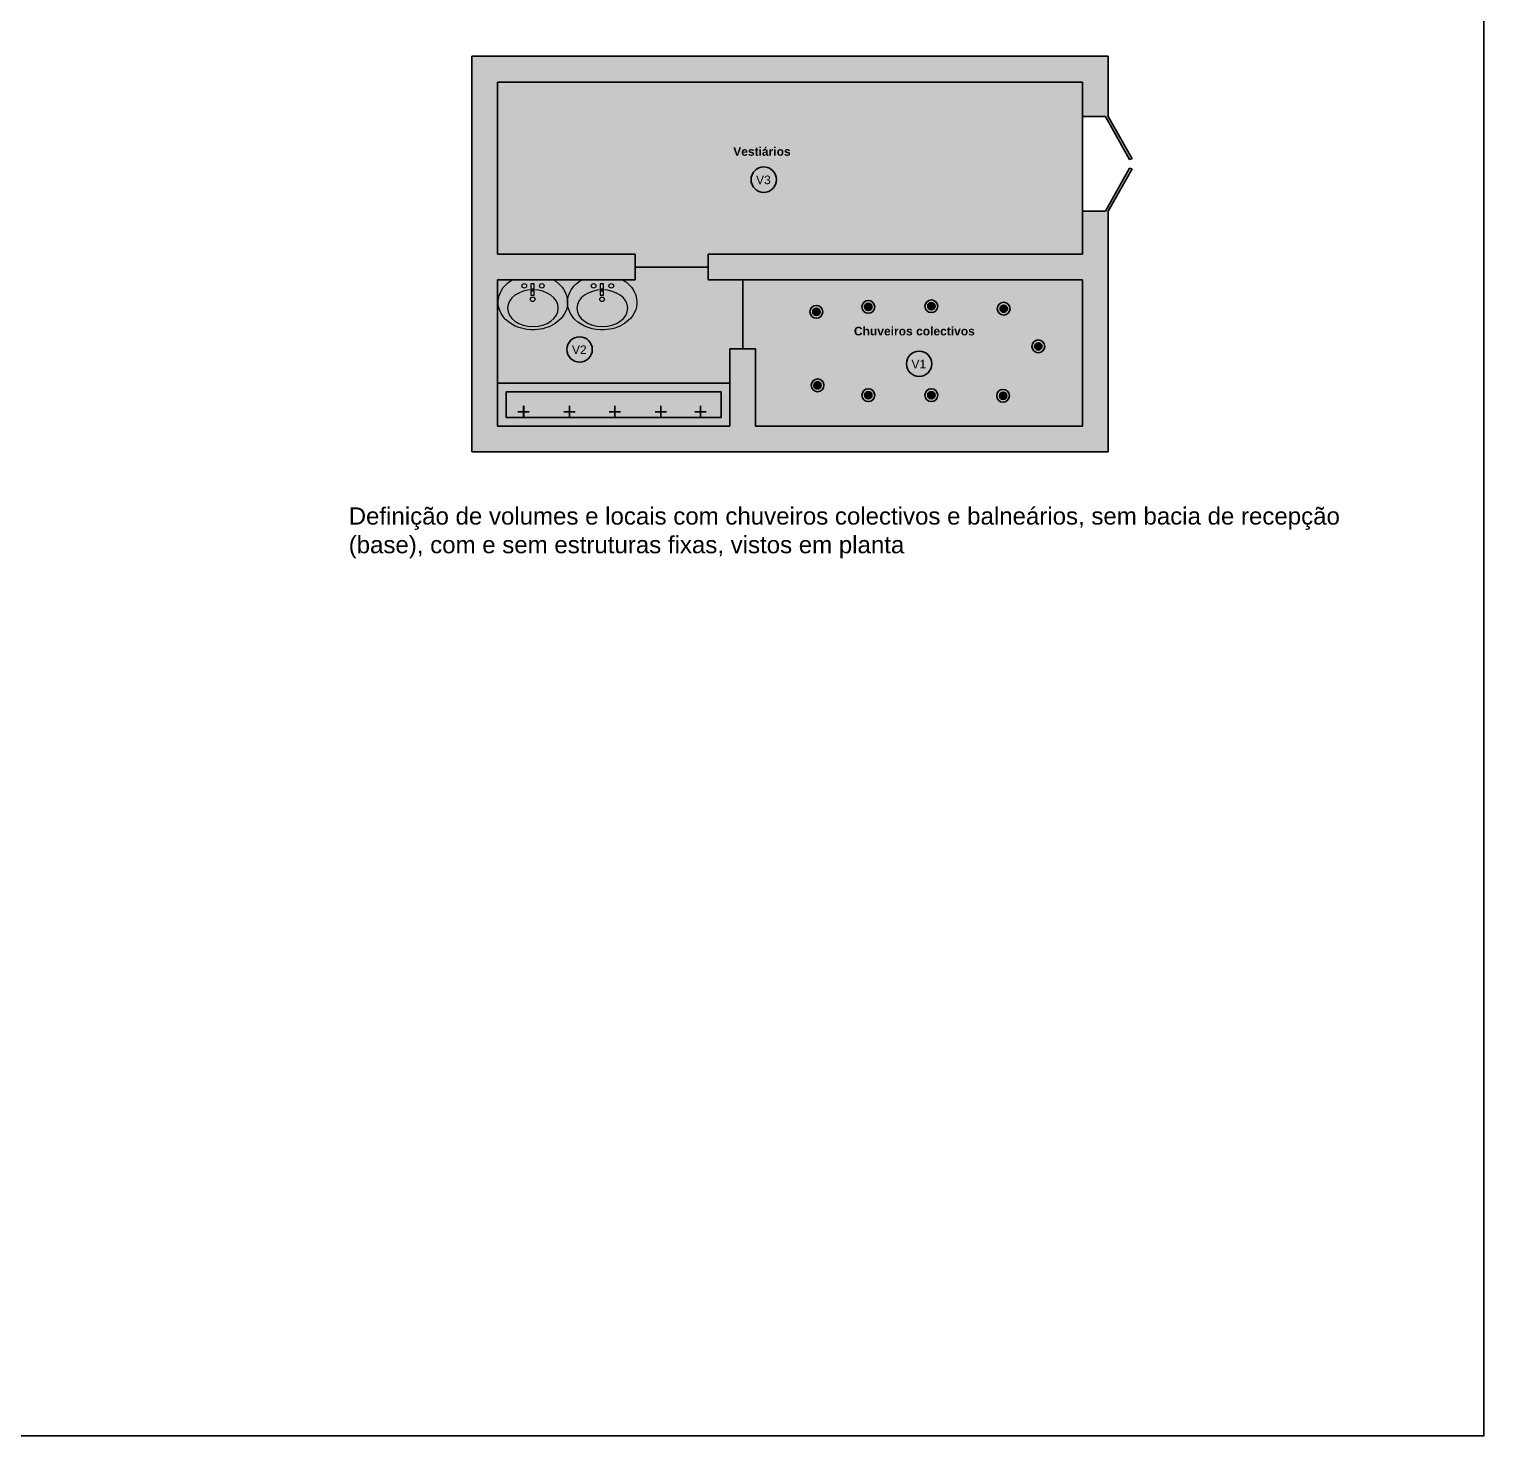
# Model space of a CAD drawing. Header units: millimetres. Extents: x 145 to 60311, y -8355 to 8851.
# Drawn here: x 376.29 to 383.06, y 462.36 to 468.91 of the extents above; entities that cross this region are included whole.
import ezdxf

# ---------------------------------------------------------------- set-up
doc = ezdxf.new("R2010")
doc.units = ezdxf.units.MM
doc.layers.add('WC', color=7, linetype='Continuous')

msp = doc.modelspace()

# ---------------------------------------------------------------- hatches: boundary and pattern name
h = msp.add_hatch(color=0)
h.dxf.hatch_style = 2
h.paths.add_polyline_path([(381.3110434296977, 468.7815254646121), (378.3510434296986, 468.7815254646121), (378.3510434296986, 466.9415254646156), (381.3110434296977, 466.9415254646156), (381.3110434296977, 468.0615254646109), (381.4213101760106, 468.2576938940038), (381.4096980797331, 468.2615254646116), (381.2972775983508, 468.0615254646109), (381.1910434297024, 468.0615254646109), (381.1910434297024, 467.8615254646138), (379.4510434296972, 467.8615254646138), (379.4510434296972, 467.7415254646148), (381.1910434297024, 467.7415254646148), (381.1910434297024, 467.0615254646109), (379.6710434296983, 467.0615254646109), (379.6710434296983, 467.4215254646151), (379.551043429703, 467.4215254646151), (379.551043429703, 467.0615254646109), (378.4710434297012, 467.0615254646145), (378.4710434297012, 467.2615254646116), (378.4710434297012, 467.7415254646148), (379.1110434297007, 467.7415254646148), (379.1110434297007, 467.8615254646138), (378.4710434297012, 467.8615254646138), (378.4710434297012, 468.6615254646131), (381.1910434297024, 468.6615254646131), (381.1910434297024, 468.5015254646132), (381.2972775983508, 468.5015254646132), (381.4096980797331, 468.3015254646161), (381.4213101760106, 468.305357035224), (381.3110434296977, 468.5015254646132)])
h = msp.add_hatch(color=41)
h.dxf.hatch_style = 2
h.paths.add_polyline_path([(378.4710434297012, 468.6615254646131), (378.4710434297012, 467.8615254646138), (379.1110434297007, 467.8615254646138), (379.1110434297007, 467.8015254646161), (379.4510434296972, 467.8015254646161), (379.4510434296972, 467.8615254646138), (381.1910434297024, 467.8615254646138), (381.1910434297024, 468.0615254646145), (381.1910434297024, 468.5015254646132), (381.1910434297024, 468.6615254646131)])
h = msp.add_hatch(color=30)
h.dxf.hatch_style = 2
edge = h.paths.add_edge_path()
edge.add_line((379.1110434297007, 467.7415254646148), (378.7314776233397, 467.7415254646148))
edge.add_spline(control_points=[(378.7314776233252, 467.7415254646257), (378.7466558810993, 467.7326370795054), (378.7601956583676, 467.7214024399), (378.7914040864416, 467.682615938349), (378.8010987461748, 467.6481219058187), (378.7876010542022, 467.5841076273464), (378.7661382300503, 467.5568759554371), (378.711468172587, 467.5207388489507), (378.6780164792508, 467.5109064483913), (378.5938264729339, 467.5072882585082), (378.5421930024022, 467.5236271104222), (378.4866335079569, 467.579876114647), (378.4728624458294, 467.6103417479862), (378.4750021536893, 467.6726295294429), (378.4906452130381, 467.7019669291949), (378.521259206238, 467.7299092596477), (378.5298423706117, 467.7361482997803), (378.5390218274479, 467.7415254646039)], knot_values=[5.391687884495953, 5.391687884495953, 5.391687884495953, 5.391687884495953, 5.754984787439067, 5.754984787439067, 6.434919334095957, 6.434919334095957, 7.114853880752845, 7.114853880752845, 7.794788427409734, 7.794788427409734, 8.803196185158457, 8.803196185158457, 9.449684483676533, 9.449684483676533, 10.09617278219461, 10.09617278219461, 10.31610371212888, 10.31610371212888, 10.31610371212888, 10.31610371212888], weights=[1, 1, 1, 1, 1, 1, 1, 1, 1, 1, 1, 1, 1, 1, 1, 1, 1, 1], degree=3, periodic=0)
edge.add_line((378.5390218274697, 467.7415254646148), (378.4710434297012, 467.7415254646148))
edge.add_line((378.4710434297012, 467.7415254646148), (378.4710434297012, 467.2615254646153))
edge.add_line((378.4710434297012, 467.2615254646116), (379.551043429703, 467.2615254646116))
edge.add_line((379.551043429703, 467.2615254646116), (379.551043429703, 467.4215254646115))
edge.add_line((379.551043429703, 467.4215254646151), (379.6110434297007, 467.4215254646151))
edge.add_line((379.6110434297007, 467.4215254646151), (379.6110434297007, 467.7415254646148))
edge.add_line((379.6110434297007, 467.7415254646148), (379.4510434296972, 467.7415254646148))
edge.add_line((379.4510434296972, 467.7415254646148), (379.4510434296972, 467.8015254646161))
edge.add_line((379.4510434296972, 467.8015254646161), (379.1110434297007, 467.8015254646161))
edge.add_line((379.1110434297007, 467.8015254646161), (379.1110434297007, 467.7415254646148))
edge = h.paths.add_edge_path(flags=16)
edge.add_spline(control_points=[(379.0540424184001, 467.7413372487354), (379.0692206761742, 467.732448863615), (379.0827604534425, 467.721214224006), (379.1139688815165, 467.6824277224587), (379.1236635412497, 467.6479336899247), (379.1101658492771, 467.5839194114524), (379.0887030251251, 467.5566877395468), (379.0340329676619, 467.5205506330603), (379.0005812743184, 467.5107182325009), (378.9163912680087, 467.5071000426142), (378.8647577974771, 467.5234388945319), (378.8091983030317, 467.5796878987567), (378.7954272409042, 467.6101535320922), (378.7975669487641, 467.6724413135526), (378.8132100081129, 467.7017787133009), (378.8438240013129, 467.7297210437537), (378.8524071656866, 467.7359600838863), (378.8615866225227, 467.7413372487099)], knot_values=[5.391687884495953, 5.391687884495953, 5.391687884495953, 5.391687884495953, 5.754984787439067, 5.754984787439067, 6.434919334095957, 6.434919334095957, 7.114853880752845, 7.114853880752845, 7.794788427409734, 7.794788427409734, 8.803196185158457, 8.803196185158457, 9.449684483676533, 9.449684483676533, 10.09617278219461, 10.09617278219461, 10.31610371212888, 10.31610371212888, 10.31610371212888, 10.31610371212888], weights=[1, 1, 1, 1, 1, 1, 1, 1, 1, 1, 1, 1, 1, 1, 1, 1, 1, 1], degree=3, periodic=0)
edge.add_line((378.8615866225227, 467.7413372487099), (379.0540424184001, 467.7413372487317))
edge = h.paths.add_edge_path(flags=0)
edge.add_ellipse((378.9581605722487, 467.6099077842373), major_axis=(-0.1180489581447546, 2.273736000000001e-13), ratio=0.7207207179931079, start_angle=-7.958078640513122e-13, end_angle=360, ccw=False)
h.paths.add_polyline_path([(378.946462028136, 467.6513383364763, -1), (378.9677321093986, 467.6513383364763, -1)], flags=0)
h.paths.add_polyline_path([(378.9890021925894, 467.7140153230866, -1), (379.010272273852, 467.7140153230866, -1)], flags=0)
h.paths.add_polyline_path([(378.9634780935303, 467.6704601285455), (378.9485890351061, 467.6704601285455), (378.9485890351061, 467.6895819206147), (378.9634780935303, 467.6895819206147)], flags=0)
h.paths.add_polyline_path([(378.9634780935303, 467.7002051393501), (378.9485890351061, 467.7002051393501), (378.9485890351061, 467.7235762191194), (378.9634780935303, 467.7235762191194)], flags=0)
h.paths.add_polyline_path([(378.9116656043479, 467.4180797154477, -1), (378.7935231848605, 467.4180797154477, -1)], flags=16)
h.paths.add_polyline_path([(378.9071123750982, 467.7140153230866, -1), (378.9283824563609, 467.7140153230866, -1)], flags=0)
h.paths.add_polyline_path([(378.808532577561, 467.4469108240592), (378.8936894670551, 467.4469108240592), (378.8936894670551, 467.3867471132799), (378.808532577561, 467.3867471132799)], flags=8)
h = msp.add_hatch(color=253)
edge = h.paths.add_edge_path()
edge.add_spline(control_points=[(378.5390218274479, 467.7415254646039), (378.5298423706117, 467.7361482997803), (378.521259206238, 467.7299092596477), (378.4906452130381, 467.7019669291949), (378.4750021536893, 467.6726295294429), (378.4728624458294, 467.6103417479862), (378.4866335079569, 467.579876114647), (378.5421930024022, 467.5236271104222), (378.5938264729339, 467.5072882585082), (378.6780164792508, 467.5109064483913), (378.711468172587, 467.5207388489507), (378.7661382300503, 467.5568759554371), (378.7876010542022, 467.5841076273464), (378.8010987461748, 467.6481219058187), (378.7914040864416, 467.682615938349), (378.7601956583676, 467.7214024399), (378.7466558810993, 467.7326370795054), (378.7314776233252, 467.7415254646257)], knot_values=[5.391687884495953, 5.391687884495953, 5.391687884495953, 5.391687884495953, 5.611618814430226, 5.611618814430226, 6.258107112948303, 6.258107112948303, 6.904595411466378, 6.904595411466378, 7.913003169215101, 7.913003169215101, 8.59293771587199, 8.59293771587199, 9.272872262528876, 9.272872262528876, 9.952806809185766, 9.952806809185766, 10.31610371212888, 10.31610371212888, 10.31610371212888, 10.31610371212888], weights=[1, 1, 1, 1, 1, 1, 1, 1, 1, 1, 1, 1, 1, 1, 1, 1, 1, 1], degree=3, periodic=0)
edge.add_line((378.7314776233252, 467.7415254646257), (378.5390218274479, 467.7415254646039))
h.paths.add_polyline_path([(378.6409132984554, 467.6897701365087), (378.6409132984554, 467.6706483444395), (378.6260242400313, 467.6706483444395), (378.6260242400313, 467.6897701365087)], flags=16)
h.paths.add_polyline_path([(378.6409132984554, 467.7003933552442), (378.6260242400313, 467.7003933552442), (378.6260242400313, 467.7237644350134), (378.6409132984554, 467.7237644350134)], flags=16)
h = msp.add_hatch(color=253)
h.paths.add_polyline_path([(378.6877074787772, 467.714203538977, 1), (378.6664373975145, 467.714203538977, 1)])
h.paths.add_polyline_path([(378.6260242400313, 467.7237644350134), (378.6260242400313, 467.7003933552442), (378.6409132984554, 467.7003933552442), (378.6409132984554, 467.7237644350134)])
h.paths.add_polyline_path([(378.5845475800306, 467.714203538977, 1), (378.605817661286, 467.714203538977, 1)])
h = msp.add_hatch(color=253)
edge = h.paths.add_edge_path()
edge.add_line((379.0540424184001, 467.7413372487354), (378.8615866225227, 467.7413372487135))
edge.add_spline(control_points=[(378.8615866225227, 467.7413372487099), (378.8524071656866, 467.7359600838863), (378.8438240013129, 467.7297210437537), (378.8132100081129, 467.7017787133009), (378.7975669487641, 467.6724413135526), (378.7954272409042, 467.6101535320922), (378.8091983030317, 467.5796878987567), (378.8647577974771, 467.5234388945319), (378.9163912680087, 467.5071000426142), (379.0005812743184, 467.5107182325009), (379.0340329676619, 467.5205506330603), (379.0887030251251, 467.5566877395468), (379.1101658492771, 467.5839194114524), (379.1236635412497, 467.6479336899247), (379.1139688815165, 467.6824277224587), (379.0827604534425, 467.721214224006), (379.0692206761742, 467.732448863615), (379.0540424184001, 467.7413372487354)], knot_values=[5.391687884495953, 5.391687884495953, 5.391687884495953, 5.391687884495953, 5.611618814430226, 5.611618814430226, 6.258107112948303, 6.258107112948303, 6.904595411466378, 6.904595411466378, 7.913003169215101, 7.913003169215101, 8.59293771587199, 8.59293771587199, 9.272872262528876, 9.272872262528876, 9.952806809185766, 9.952806809185766, 10.31610371212888, 10.31610371212888, 10.31610371212888, 10.31610371212888], weights=[1, 1, 1, 1, 1, 1, 1, 1, 1, 1, 1, 1, 1, 1, 1, 1, 1, 1], degree=3, periodic=0)
edge = h.paths.add_edge_path(flags=16)
edge.add_ellipse((378.9581605722487, 467.6099077842373), major_axis=(-0.1180489581447546, 2.273736000000001e-13), ratio=0.7207207179931079, start_angle=-7.958078640513122e-13, end_angle=360, ccw=False)
h = msp.add_hatch(color=20)
h.dxf.hatch_style = 2
h.paths.add_polyline_path([(379.6110434297007, 467.7415254646148), (379.6110434297007, 467.4215254646151), (379.6710434296983, 467.4215254646151), (379.6710434296983, 467.0615254646145), (381.1910434297024, 467.0615254646145), (381.1910434297024, 467.7415254646148)])
h = msp.add_hatch(color=253)
edge = h.paths.add_edge_path()
edge.add_ellipse((378.6355957771739, 467.6100960001277), major_axis=(-0.1180489581447546, 2.273736000000001e-13), ratio=0.7207207179931079, start_angle=-7.958078640513122e-13, end_angle=360, ccw=False)
h.paths.add_polyline_path([(378.6238972330611, 467.6515265523703, -1), (378.6451673143238, 467.6515265523703, -1)], flags=16)
h.paths.add_polyline_path([(378.6409132984554, 467.6706483444395), (378.6260242400313, 467.6706483444395), (378.6260242400313, 467.6897701365087), (378.6409132984554, 467.6897701365087)], flags=16)
h = msp.add_hatch(color=0)
h.dxf.hatch_style = 2
h.paths.add_polyline_path([(380.5052418185078, 467.6190325693206, 1), (380.4709967298695, 467.6190325693206, 1)])
h = msp.add_hatch(color=0)
h.dxf.hatch_style = 2
h.paths.add_polyline_path([(379.9705360816588, 467.5931803382555, 1), (379.9362909930205, 467.5931803382555, 1)])
h = msp.add_hatch(color=0)
h.dxf.hatch_style = 2
h.paths.add_polyline_path([(380.2120161396888, 467.6161600992018, 1), (380.1777710510505, 467.6161600992018, 1)])
h = msp.add_hatch(color=0)
h.dxf.hatch_style = 2
h.paths.add_polyline_path([(380.8415889892276, 467.6075426888456, 1), (380.8073439005893, 467.6075426888456, 1)])
h = msp.add_hatch(color=0)
h.dxf.hatch_style = 2
h.paths.add_polyline_path([(381.0025756592659, 467.4323218976097, 1), (380.9683305706276, 467.4323218976097, 1)])
h = msp.add_hatch(color=253)
h.dxf.hatch_style = 2
h.paths.add_polyline_path([(379.551043429703, 467.2615254646116), (378.4710434297012, 467.2615254646116), (378.4710434297012, 467.0615254646109), (379.551043429703, 467.0615254646109)])
h.paths.add_polyline_path([(378.5459612751438, 467.1890551745601), (378.6387852860571, 467.1890551745601), (378.6387852860571, 467.0690551745611), (378.5459612751438, 467.0690551745611)], flags=24)
h.paths.add_polyline_path([(378.7593659791601, 467.1890551745601), (378.8521899900734, 467.1890551745601), (378.8521899900734, 467.0690551745611), (378.7593659791601, 467.0690551745611)], flags=24)
h.paths.add_polyline_path([(378.9699190611718, 467.1890551745601), (379.0627430720851, 467.1890551745601), (379.0627430720851, 467.0690551745611), (378.9699190611718, 467.0690551745611)], flags=24)
h.paths.add_polyline_path([(379.1839624724889, 467.1890551745601), (379.2767864834022, 467.1890551745601), (379.2767864834022, 467.0690551745611), (379.1839624724889, 467.0690551745611)], flags=24)
h.paths.add_polyline_path([(379.3682125935884, 467.1890551745601), (379.461036604509, 467.1890551745601), (379.461036604509, 467.0690551745611), (379.3682125935884, 467.0690551745611)], flags=24)
h = msp.add_hatch(color=0)
h.dxf.hatch_style = 2
h.paths.add_polyline_path([(379.976285677476, 467.2513561091328, 1), (379.9420405888377, 467.2513561091328, 1)])
h = msp.add_hatch(color=0)
h.dxf.hatch_style = 2
h.paths.add_polyline_path([(380.2120161396888, 467.2053965302293, 1), (380.1777710510505, 467.2053965302293, 1)])
h = msp.add_hatch(color=0)
h.dxf.hatch_style = 2
h.paths.add_polyline_path([(380.5052418185078, 467.2053965302293, 1), (380.4709967298695, 467.2053965302293, 1)])
h = msp.add_hatch(color=0)
h.dxf.hatch_style = 2
h.paths.add_polyline_path([(380.838714244288, 467.2025240601106, 1), (380.8044691556497, 467.2025240601106, 1)])

# ---------------------------------------------------------------- linework, layer by layer
at = {"color": 0}
for p, q in [((378.3510434296986, 466.9415254646156), (378.3510434296986, 468.7815254646121)), ((378.3510434296986, 468.7815254646121), (381.3110434296977, 468.7815254646121)), ((381.3110434296977, 468.5015254646132), (381.3110434296977, 468.7815254646121)), ((378.4710434297012, 468.6615254646131), (381.1910434297024, 468.6615254646131)), ((378.4710434297012, 467.8615254646138), (378.4710434297012, 468.6615254646131)), ((381.1910434297024, 468.5015254646132), (381.1910434297024, 468.6615254646131)), ((381.2972775983508, 468.5015254646132), (381.1910434297024, 468.5015254646132)), ((381.1910434297024, 468.0615254646145), (381.1910434297024, 468.5015254646132)), ((381.2972775983508, 468.5015254646132), (381.4096980797331, 468.3015254646161)), ((381.3110434296977, 468.5015254646132), (381.4213101760106, 468.305357035224)), ((381.2972775983508, 468.0615254646145), (381.4096980797331, 468.2615254646153)), ((381.3110434296977, 468.0615254646145), (381.4213101760106, 468.2576938940038)), ((381.4096980797331, 468.3015254646161), (381.4213101760106, 468.305357035224)), ((381.4096980797331, 468.2615254646153), (381.4213101760106, 468.2576938940038)), ((381.2972775983508, 468.0615254646145), (381.1910434297024, 468.0615254646145)), ((381.1910434297024, 467.8615254646138), (381.1910434297024, 468.0615254646145)), ((381.3110434296977, 466.9415254646156), (381.3110434296977, 468.0615254646145)), ((378.4710434297012, 467.8615254646138), (379.1110434297007, 467.8615254646138)), ((379.1110434297007, 467.8615254646138), (379.1110434297007, 467.7415254646148)), ((379.4510434296972, 467.8615254646138), (379.4510434296972, 467.7415254646148)), ((379.4510434296972, 467.8615254646138), (381.1910434297024, 467.8615254646138)), ((379.1110434297007, 467.8015254646161), (379.4510434296972, 467.8015254646161)), ((378.4710434297012, 467.0615254646145), (378.4710434297012, 467.7415254646148)), ((378.4710434297012, 467.7415254646148), (379.1110434297007, 467.7415254646148)), ((379.4510434296972, 467.7415254646148), (381.1910434297024, 467.7415254646148)), ((379.6110434297007, 467.4215254646151), (379.6110434297007, 467.7415254646148)), ((381.1910434297024, 467.0615254646145), (381.1910434297024, 467.7415254646148)), ((379.551043429703, 467.0615254646145), (379.551043429703, 467.4215254646151)), ((379.551043429703, 467.4215254646151), (379.6710434296983, 467.4215254646151)), ((379.6710434296983, 467.0615254646145), (379.6710434296983, 467.4215254646151)), ((378.4710434297012, 467.2615254646153), (379.551043429703, 467.2615254646153)), ((378.4710434297012, 467.0615254646145), (378.4710434297012, 467.2615254646153)), ((379.551043429703, 467.0615254646145), (379.551043429703, 467.2615254646153)), ((378.5110434297021, 467.2215254646144), (379.5110434297021, 467.2215254646144)), ((378.5110434297021, 467.1015254646154), (378.5110434297021, 467.2215254646144)), ((379.5110434297021, 467.1015254646154), (379.5110434297021, 467.2215254646144)), ((378.5110434297021, 467.1015254646154), (379.5110434297021, 467.1015254646154)), ((378.4710434297012, 467.0615254646145), (379.551043429703, 467.0615254646145)), ((378.4710434297012, 467.0615254646145), (379.551043429703, 467.0615254646145)), ((379.6710434296983, 467.0615254646145), (381.1910434297024, 467.0615254646145)), ((378.3510434296986, 466.9415254646156), (381.3110434296977, 466.9415254646156))]:
    msp.add_line(p, q, dxfattribs=at)
msp.add_lwpolyline([(364.0500576083796, 475.0362818239664), (383.0573816175747, 475.0362818239664), (383.0573816175747, 462.3645991688099), (364.0500576083796, 462.3645991688099)], close=True)
for centre, radius in [((379.708700450632, 468.2078114725882), 0.05907120974495682), ((380.1948935953696, 467.6161600992018), 0.02976831014363861), ((380.4881192741886, 467.6190325693206), 0.02976831014363861), ((380.4881192741886, 467.6190325693206), 0.01712254431887876), ((380.8244664449085, 467.6075426888456), 0.02976831014363861), ((379.9534135373397, 467.5931803382555), 0.02976831014363861), ((379.9534135373397, 467.5931803382555), 0.01712254431887876), ((380.1948935953696, 467.6161600992018), 0.01712254431887876), ((380.8244664449085, 467.6075426888456), 0.01712254431887876), ((378.8525943946079, 467.4180797154477), 0.05907120974495682), ((380.9854531149467, 467.4323218976097), 0.02976831014363861), ((380.9854531149467, 467.4323218976097), 0.01712254431887876), ((380.4312718710207, 467.3514751661023), 0.05907120974495682), ((379.9591631331568, 467.2513561091328), 0.02976831014363861), ((379.9591631331568, 467.2513561091328), 0.01712254431887876), ((380.1948935953696, 467.205396530233), 0.02976831014363861), ((380.4881192741886, 467.205396530233), 0.02976831014363861), ((380.8215916999688, 467.2025240601106), 0.02976831014363861), ((380.1948935953696, 467.205396530233), 0.01712254431887876), ((380.4881192741886, 467.205396530233), 0.01712254431887876), ((380.8215916999688, 467.2025240601106), 0.01712254431887876)]:
    msp.add_circle(centre, radius, dxfattribs=at)
at = {"layer": 'WC', "color": 212, "lineweight": 18}
for p, q in [((378.7314776233252, 467.7415254646257), (378.5390218274479, 467.7415254646039)), ((379.0540424184001, 467.7413372487354), (378.8615866225227, 467.7413372487099))]:
    msp.add_line(p, q, dxfattribs=at)
for points in [[(378.6409132984554, 467.7237644350134), (378.6260242400313, 467.7237644350134), (378.6260242400313, 467.7003933552442), (378.6409132984554, 467.7003933552442)], [(378.9634780935303, 467.7235762191194), (378.9485890351061, 467.7235762191194), (378.9485890351061, 467.7002051393501), (378.9634780935303, 467.7002051393501)], [(378.6409132984554, 467.6897701365087), (378.6260242400313, 467.6897701365087), (378.6260242400313, 467.6706483444395), (378.6409132984554, 467.6706483444395)], [(378.9634780935303, 467.6895819206147), (378.9485890351061, 467.6895819206147), (378.9485890351061, 467.6704601285455), (378.9634780935303, 467.6704601285455)]]:
    msp.add_lwpolyline(points, close=True, dxfattribs=at)
for centre in [(378.5951826206583, 467.7142035389807), (378.6770724381422, 467.7142035389807), (378.9177474157332, 467.7140153230866), (378.9996372332243, 467.7140153230866), (378.6345322736961, 467.6515265523703), (378.9570970687637, 467.6513383364763)]:
    msp.add_circle(centre, 0.01063504063049094, dxfattribs=at)
at = {"layer": 'WC', "color": 212, "lineweight": 18, "extrusion": (0, 0, -1)}
for centre in [(378.6355957771739, 467.6100960001277), (378.9581605722487, 467.6099077842373)]:
    msp.add_ellipse(centre, major_axis=(-0.1180489581446567, 0), ratio=0.7207207179938419, start_param=3.141592653587517, end_param=9.424777960767104, dxfattribs=at)
at = {"layer": 'WC', "color": 212, "lineweight": 18}
for points in [[(378.7314776233252, 467.7415254646257), (378.7466558810993, 467.7326370795054), (378.7601956583676, 467.7214024399), (378.7914040864416, 467.682615938349), (378.8010987461748, 467.6481219058187), (378.7876010542022, 467.5841076273464), (378.7661382300503, 467.5568759554371), (378.711468172587, 467.5207388489507), (378.6780164792508, 467.5109064483913), (378.5938264729339, 467.5072882585082), (378.5421930024022, 467.5236271104222), (378.4866335079569, 467.579876114647), (378.4728624458294, 467.6103417479862), (378.4750021536893, 467.6726295294429), (378.4906452130381, 467.7019669291949), (378.521259206238, 467.7299092596477), (378.5298423706117, 467.7361482997803), (378.5390218274479, 467.7415254646039)], [(379.0540424184001, 467.7413372487354), (379.0692206761742, 467.732448863615), (379.0827604534425, 467.721214224006), (379.1139688815165, 467.6824277224587), (379.1236635412497, 467.6479336899247), (379.1101658492771, 467.5839194114524), (379.0887030251251, 467.5566877395468), (379.0340329676619, 467.5205506330603), (379.0005812743184, 467.5107182325009), (378.9163912680087, 467.5071000426142), (378.8647577974771, 467.5234388945319), (378.8091983030317, 467.5796878987567), (378.7954272409042, 467.6101535320922), (378.7975669487641, 467.6724413135526), (378.8132100081129, 467.7017787133009), (378.8438240013129, 467.7297210437537), (378.8524071656866, 467.7359600838863), (378.8615866225227, 467.7413372487099)]]:
    msp.add_open_spline(points, degree=3, knots=[5.391687884495953, 5.391687884495953, 5.391687884495953, 5.391687884495953, 5.754984787439067, 5.754984787439067, 6.434919334095956, 6.434919334095956, 7.114853880752845, 7.114853880752845, 7.794788427409734, 7.794788427409734, 8.803196185158457, 8.803196185158457, 9.449684483676533, 9.449684483676533, 10.09617278219461, 10.09617278219461, 10.31610371212888, 10.31610371212888, 10.31610371212888, 10.31610371212888], dxfattribs=at)

# ---------------------------------------------------------------- texts
at = {"color": 0}
for s, insert, char_height, attachment_point in [('{\\fArial|b1|i0|c0|p34;Vestiários}', (379.5668034241971, 468.3589388994878), 0.04000000000000001, 1), ('{\\fArial|b0|i0|c0|p34;V3}', (379.7072170783358, 468.2065607258082), 0.04000000000000001, 5), ('{\\fArial|b1|i0|c0|p34;Chuveiros colectivos}', (380.1281688820163, 467.5234742188914), 0.04000000000000001, 1), ('{\\fArial|b0|i0|c0|p34;V2}', (378.8511110223117, 467.4168289686713), 0.04000000000000001, 5), ('{\\fArial|b0|i0|c0|p34;V1}', (380.4297884987245, 467.3502244193223), 0.04000000000000001, 5), ('{\\fArial|b0|i0|c0|p34;+}', (378.5923732806041, 467.1290551745624), 0.08000000000000002, 5), ('{\\fArial|b0|i0|c0|p34;+}', (378.8057779846204, 467.1290551745624), 0.08000000000000002, 5), ('{\\fArial|b0|i0|c0|p34;+}', (379.0163310666248, 467.1290551745624), 0.08000000000000002, 5), ('{\\fArial|b0|i0|c0|p34;+}', (379.230374477942, 467.1290551745624), 0.08000000000000002, 5), ('{\\fArial|b0|i0|c0|p34;+}', (379.4146245990487, 467.1290551745624), 0.08000000000000002, 5), ('{\\fArial|b0|i0|c0|p34;Definição de volumes e locais com chuveiros colectivos e balneários, sem bacia de recepção \\P(base), com e sem estruturas fixas, vistos em planta}', (377.7789119487716, 466.6834679371168), 0.08000000000000002, 1)]:
    msp.add_mtext(s, dxfattribs=dict(at, insert=insert, char_height=char_height, attachment_point=attachment_point))

doc.saveas('drawing.dxf')
